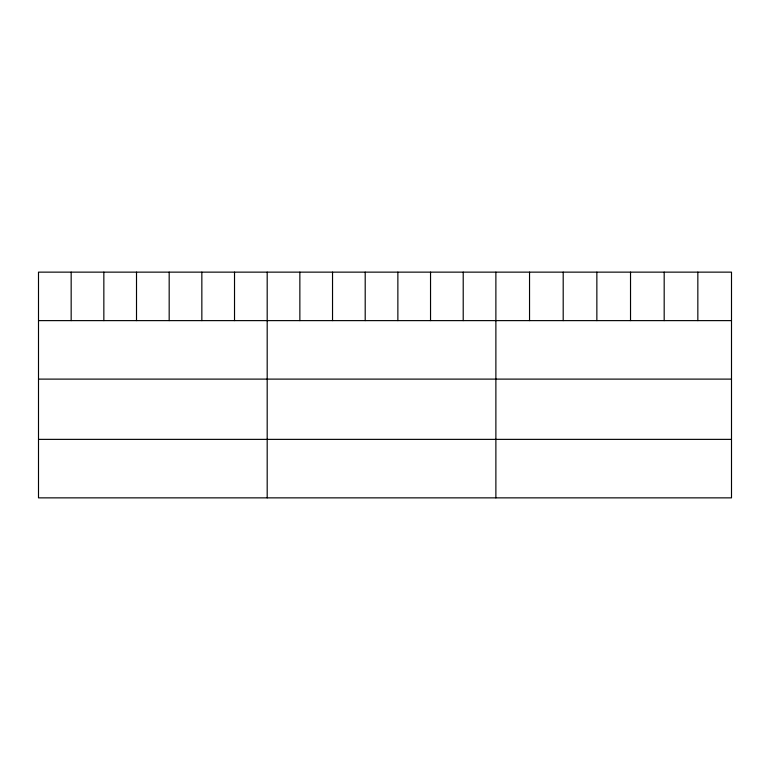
<?xml version="1.0" encoding="UTF-8"?>
<svg xmlns="http://www.w3.org/2000/svg" width="770" height="770" viewBox="0 0 770 770"><rect width="100%" height="100%" fill="white"/><g stroke="black" fill="none" stroke-linecap="round" stroke-linejoin="round"><path stroke-width="1.16" d="M731.5 320.618L731.5 497.863L38.5 497.863L38.5 272.137L731.5 272.137L731.5 320.618L38.5 320.618M38.5 379.11L731.5 379.11M38.5 439.372L731.5 439.372M697.841 272.137L697.841 320.618M664.183 272.137L664.183 320.618M630.524 272.137L630.524 320.618M596.856 272.137L596.856 320.618M563.197 272.137L563.197 320.618M529.539 272.137L529.539 320.618M495.88 272.137L495.88 497.863M463.213 272.137L463.213 320.618M430.536 272.137L430.536 320.618M397.869 272.137L397.869 320.618M365.201 272.137L365.201 320.618M332.534 272.137L332.534 320.618M299.857 272.137L299.857 320.618M267.19 272.137L267.19 497.863M234.523 272.137L234.523 320.618M201.846 272.137L201.846 320.618M169.179 272.137L169.179 320.618M136.511 272.137L136.511 320.618M103.844 272.137L103.844 320.618M71.167 272.137L71.167 320.618"/></g></svg>
